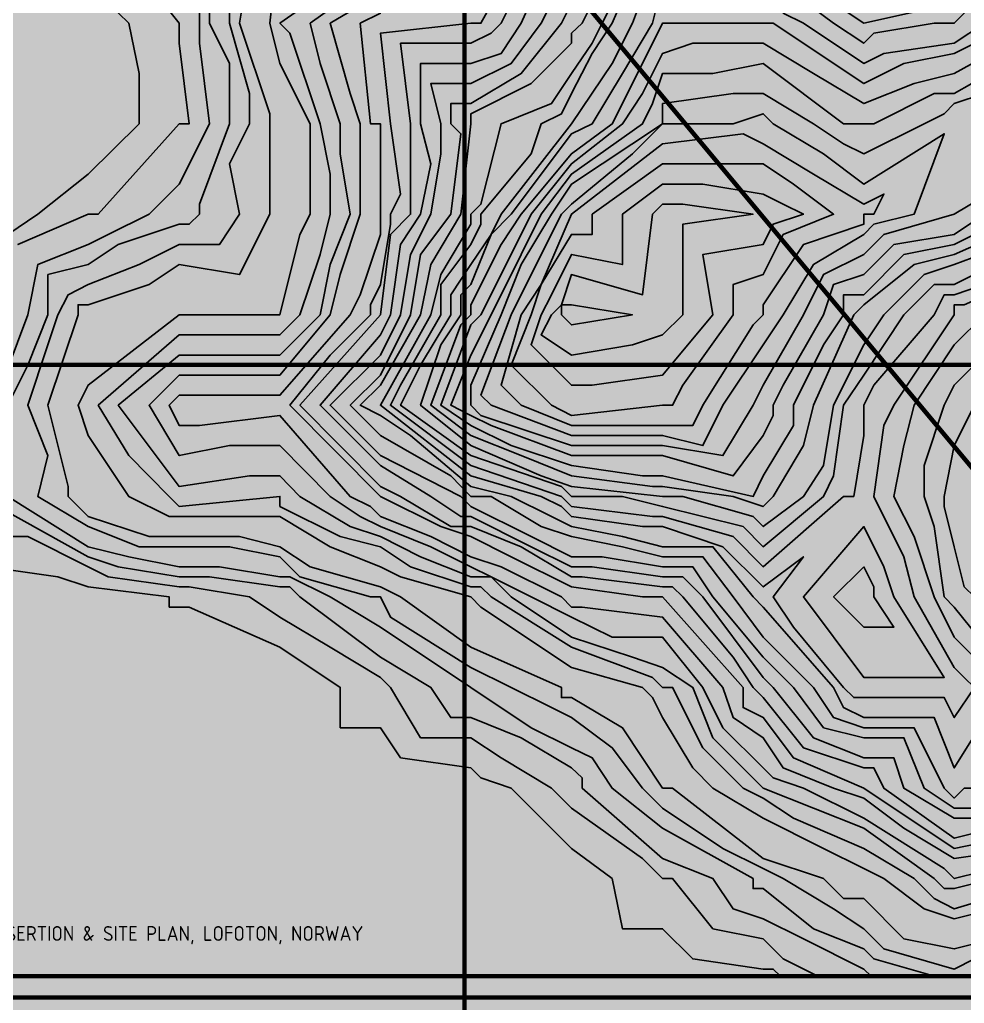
# Model space of a CAD drawing. Header units: millimetres. Extents: x 401 to 30661, y 2016 to 22119.
# Drawn here: x 2496 to 4736, y 10602 to 12934 of the extents above; entities that cross this region are included whole.
import ezdxf

# ---------------------------------------------------------------- set-up
doc = ezdxf.new("R2010")
doc.units = ezdxf.units.MM
for name, color, linetype, lineweight, true_color in [('3RD', 140, 'Continuous', 25, 0x7debff), ('4TH DETAILS', 125, 'Continuous', 15, 0x39ffb0), ('TEXTS', 210, 'Continuous', 25, 0xe0f9ff)]:
    doc.layers.add(name, color=color, linetype=linetype, lineweight=lineweight, true_color=true_color)
doc.layers.add('BACKGROUND', color=7, linetype='Continuous', true_color=0x000000)
for name, color, linetype, lineweight, true_color, transparency in [('GLOW-CYAN', 7, 'Continuous', 100, 0x7debff, 0.8), ('GLOW-CYAN-2', 7, 'Continuous', 50, 0x7debff, 0.8), ('GLOW-EMERALD-2', 7, 'Continuous', 30, 0x39ffb0, 0.8)]:
    doc.layers.add(name, color=color, linetype=linetype, lineweight=lineweight, true_color=true_color, transparency=transparency)
doc.layers.add('LAYOUT', color=83, linetype='Continuous', lineweight=50, true_color=0x7debff, plot=False)
doc.styles.get("Standard").update_dxf_attribs({"font": 'arial.ttf'})

msp = doc.modelspace()

# ---------------------------------------------------------------- hatches: boundary and pattern name
at = {"layer": 'BACKGROUND'}
h = msp.add_hatch(color=256, dxfattribs=at)
h.dxf.hatch_style = 1
h.paths.add_polyline_path([(400.723, 2015.745), (30660.634, 2015.745), (30660.634, 22119.328), (400.723, 22119.328)])

# ---------------------------------------------------------------- linework, layer by layer
at = {"layer": '3RD'}
msp.add_lwpolyline([(2050.723, 10665.853), (9450.723, 10665.853), (9450.723, 15015.853), (2050.723, 15015.853)], close=True, dxfattribs=at)
at = {"layer": '4TH DETAILS'}
for points in [[(2050.723, 10665.853), (9450.723, 10665.853), (9450.723, 15015.853), (2050.723, 15015.853)], [(4282.79, 12687.559), (4258.945, 12711.404), (4187.408, 12687.559), (4020.491, 12687.559), (3948.955, 12616.023), (3804.48, 12496.796), (3780.635, 12472.951), (3709.099, 12329.879), (3661.408, 12234.497), (3589.872, 12043.734), (3613.717, 12019.889), (3804.48, 11948.353), (3877.419, 11948.353), (4020.491, 11948.353), (4115.872, 11924.508), (4163.563, 12019.889), (4258.945, 12162.961), (4306.635, 12234.497), (4378.171, 12353.724), (4497.398, 12425.26), (4521.243, 12449.105), (4616.625, 12472.951), (4688.161, 12663.714), (4497.398, 12544.487), (4402.017, 12616.023)], [(4258.945, 12639.868), (4211.254, 12663.714), (4020.491, 12639.868), (3804.48, 12472.951), (3732.944, 12306.033), (3685.253, 12234.497), (3637.562, 12067.58), (3685.253, 12019.889), (3804.48, 11972.198), (3853.573, 11972.198), (4020.491, 11972.198), (4092.027, 11972.198), (4115.872, 12019.889), (4235.099, 12210.652), (4258.945, 12234.497), (4258.945, 12258.343), (4354.326, 12401.415), (4497.398, 12449.105), (4497.398, 12472.951), (4521.243, 12472.951), (4545.089, 12520.642), (4497.398, 12496.796), (4378.171, 12568.332)], [(4258.945, 12592.178), (4163.563, 12592.178), (4020.491, 12592.178), (3853.573, 12472.951), (3853.573, 12425.26), (3804.48, 12425.26), (3732.944, 12306.033), (3709.099, 12234.497), (3661.408, 12115.27), (3756.789, 12019.889), (3804.48, 11996.044), (4020.491, 12019.889), (4044.336, 12019.889), (4068.182, 12067.58), (4187.408, 12234.497), (4187.408, 12306.033), (4258.945, 12329.879), (4306.635, 12425.26), (4425.862, 12472.951), (4330.481, 12544.487)], [(4020.491, 12544.487), (4115.872, 12544.487), (4258.945, 12520.642), (4306.635, 12496.796), (4354.326, 12472.951), (4282.79, 12449.105), (4258.945, 12401.415), (4115.872, 12377.569), (4139.718, 12234.497), (4020.491, 12091.425), (3853.573, 12067.58), (3804.48, 12067.58), (3709.099, 12162.961), (3732.944, 12234.497), (3756.789, 12282.188), (3804.48, 12377.569), (3925.109, 12353.724), (3925.109, 12472.951)], [(3996.646, 12472.951), (4020.491, 12496.796), (4068.182, 12496.796), (4235.099, 12472.951), (4068.182, 12449.105), (4068.182, 12234.497), (4020.491, 12186.807), (3948.955, 12162.961), (3804.48, 12139.116), (3732.944, 12186.807), (3756.789, 12234.497), (3780.635, 12258.343), (3804.48, 12329.879), (3972.8, 12282.188)], [(3780.635, 12258.343), (3780.635, 12234.497), (3804.48, 12210.652), (3948.955, 12234.497), (3804.48, 12258.343)], [(4497.398, 11732.342), (4354.326, 11565.424), (4497.398, 11374.662), (4688.161, 11374.662), (4568.934, 11565.424), (4545.089, 11636.961)], [(4497.398, 11636.961), (4425.862, 11565.424), (4497.398, 11493.888), (4568.934, 11493.888), (4521.243, 11565.424), (4521.243, 11589.27)]]:
    msp.add_lwpolyline(points, close=True, dxfattribs=at)
for points in [[(4904.172, 10850.064), (4712.006, 10802.373), (4640.47, 10826.218), (4545.089, 10897.754), (4497.398, 10921.6), (4402.017, 10969.29), (4258.945, 11040.827), (4139.718, 11112.363), (4092.027, 11160.053), (4020.491, 11279.28), (3996.646, 11326.971), (3972.8, 11350.816), (3804.48, 11398.507), (3589.872, 11541.579), (3566.026, 11565.424), (3399.109, 11613.115), (3351.418, 11636.961), (3232.191, 11684.651), (3112.965, 11756.187), (3089.119, 11756.187), (2874.511, 11756.187), (2850.666, 11756.187), (2755.284, 11803.878), (2658.5, 11948.353), (2634.655, 12019.889), (2658.5, 12067.58), (2874.511, 12234.497), (3112.965, 12234.497), (3160.655, 12425.26), (3184.501, 12472.951), (3184.501, 12544.487), (3184.501, 12687.559), (3112.965, 12830.631), (3089.119, 12926.013), (3112.965, 13140.621)], [(4831.233, 10993.136), (4712.006, 10969.29), (4497.398, 11112.363), (4330.481, 11183.899), (4258.945, 11279.28), (4211.254, 11303.125), (4211.254, 11350.816), (4020.491, 11565.424), (3972.8, 11565.424), (3804.48, 11589.27), (3661.408, 11660.806), (3566.026, 11708.497), (3494.49, 11732.342), (3351.418, 11803.878), (3136.81, 12019.889), (3232.191, 12139.116), (3327.573, 12234.497), (3327.573, 12258.343), (3351.418, 12306.033), (3375.263, 12449.105), (3375.263, 12472.951), (3399.109, 12520.642), (3375.263, 12687.559), (3351.418, 12902.167), (3566.026, 12926.013), (3589.872, 12926.013), (3709.099, 13140.621)], [(4783.542, 11040.827), (4712.006, 11040.827), (4592.78, 11112.363), (4568.934, 11183.899), (4497.398, 11183.899), (4378.171, 11231.589), (4282.79, 11350.816), (4258.945, 11374.662), (4115.872, 11565.424), (4068.182, 11613.115), (4020.491, 11613.115), (3853.573, 11636.961), (3804.48, 11636.961), (3709.099, 11684.651), (3566.026, 11756.187), (3542.181, 11756.187), (3470.645, 11803.878), (3351.418, 11876.817), (3208.346, 12019.889), (3351.418, 12186.807), (3375.263, 12234.497), (3399.109, 12401.415), (3446.8, 12472.951), (3470.645, 12592.178), (3446.8, 12687.559), (3446.8, 12830.631), (3566.026, 12830.631), (3637.562, 12854.477), (3685.253, 12926.013), (3780.635, 13140.621)], [(4928.017, 13140.621), (4712.006, 12926.013), (4664.316, 12926.013), (4521.243, 12902.167), (4497.398, 12878.322), (4425.862, 12926.013), (4330.481, 12997.549)], [(4020.491, 13116.776), (3948.955, 12926.013), (3901.264, 12830.631), (3804.48, 12687.559), (3637.562, 12472.951), (3613.717, 12425.26), (3566.026, 12353.724), (3518.336, 12282.188), (3518.336, 12234.497), (3446.8, 12115.27), (3399.109, 12019.889), (3566.026, 11900.662), (3780.635, 11827.723), (3804.48, 11803.878), (3925.109, 11803.878), (4020.491, 11780.033), (4211.254, 11732.342), (4258.945, 11684.651), (4402.017, 11803.878), (4425.862, 11852.971), (4449.707, 12019.889), (4497.398, 12091.425), (4592.78, 12234.497), (4664.316, 12306.033), (4712.006, 12306.033), (4855.079, 12377.569)], [(4951.863, 13116.776), (4783.542, 12926.013), (4712.006, 12878.322), (4545.089, 12854.477), (4497.398, 12830.631), (4354.326, 12926.013), (4306.635, 12949.858)], [(3351.418, 13092.93), (3112.965, 12926.013), (3136.81, 12902.167), (3208.346, 12687.559), (3232.191, 12568.332), (3232.191, 12472.951), (3208.346, 12377.569), (3160.655, 12234.497), (3112.965, 12186.807), (3065.274, 12186.807), (2874.511, 12186.807), (2682.345, 12019.889), (2755.284, 11900.662), (2850.666, 11803.878), (2874.511, 11780.033), (3112.965, 11803.878), (3112.965, 11780.033), (3256.037, 11708.497), (3351.418, 11684.651), (3422.954, 11636.961), (3566.026, 11589.27), (3589.872, 11589.27), (3613.717, 11565.424), (3804.48, 11446.198), (3996.646, 11374.662), (4020.491, 11350.816), (4044.336, 11350.816), (4115.872, 11207.744), (4211.254, 11112.363), (4258.945, 11088.517), (4330.481, 11040.827), (4497.398, 10969.29), (4616.625, 10897.754), (4664.316, 10850.064), (4712.006, 10826.218), (4951.863, 10897.754)], [(3972.8, 13092.93), (3901.264, 12926.013), (3853.573, 12854.477), (3804.48, 12759.095), (3780.635, 12711.404), (3732.944, 12687.559), (3709.099, 12616.023), (3589.872, 12472.951), (3589.872, 12449.105), (3566.026, 12401.415), (3494.49, 12306.033), (3494.49, 12234.497), (3399.109, 12067.58), (3375.263, 12019.889), (3566.026, 11876.817), (3780.635, 11803.878), (3804.48, 11780.033), (3996.646, 11756.187), (4020.491, 11756.187), (4187.408, 11708.497), (4258.945, 11636.961), (4449.707, 11803.878), (4473.553, 11803.878), (4497.398, 11948.353), (4497.398, 12019.889), (4521.243, 12067.58), (4664.316, 12234.497), (4688.161, 12282.188), (4712.006, 12282.188), (4783.542, 12306.033)], [(4807.388, 10754.682), (4712.006, 10730.837), (4592.78, 10754.682), (4497.398, 10850.064), (4449.707, 10850.064), (4402.017, 10897.754), (4258.945, 10945.445), (4044.336, 11112.363), (4020.491, 11112.363), (3925.109, 11255.435), (3804.48, 11326.971), (3780.635, 11326.971), (3780.635, 11350.816), (3566.026, 11446.198), (3399.109, 11565.424), (3351.418, 11589.27), (3184.501, 11636.961), (3112.965, 11684.651), (3017.583, 11708.497), (2874.511, 11708.497), (2802.975, 11708.497), (2658.5, 11756.187), (2610.809, 11803.878), (2610.809, 11827.723), (2563.119, 12019.889), (2634.655, 12234.497), (2634.655, 12258.343), (2658.5, 12258.343), (2802.975, 12306.033), (2874.511, 12353.724), (3017.583, 12329.879), (3089.119, 12472.951), (3089.119, 12663.714), (3089.119, 12687.559), (3089.119, 12711.404), (3017.583, 12926.013), (3041.428, 13069.085)], [(4759.697, 11064.672), (4712.006, 11064.672), (4640.47, 11112.363), (4592.78, 11231.589), (4497.398, 11231.589), (4402.017, 11255.435), (4330.481, 11350.816), (4258.945, 11422.352), (4139.718, 11565.424), (4092.027, 11636.961), (4020.491, 11636.961), (3877.419, 11660.806), (3804.48, 11660.806), (3709.099, 11708.497), (3566.026, 11780.033), (3542.181, 11803.878), (3351.418, 11900.662), (3232.191, 12019.889), (3351.418, 12139.116), (3399.109, 12234.497), (3422.954, 12377.569), (3470.645, 12472.951), (3494.49, 12616.023), (3494.49, 12687.559), (3470.645, 12782.941), (3566.026, 12782.941), (3661.408, 12830.631), (3732.944, 12926.013), (3804.48, 13069.085)], [(2491.582, 12401.415), (2658.5, 12472.951), (2682.345, 12472.951), (2874.511, 12687.559), (2898.356, 12687.559), (2874.511, 12878.322), (2874.511, 12926.013), (2779.129, 13045.239)], [(3351.418, 13045.239), (3184.501, 12926.013), (3208.346, 12830.631), (3256.037, 12687.559), (3256.037, 12616.023), (3279.882, 12472.951), (3232.191, 12353.724), (3208.346, 12234.497), (3112.965, 12139.116), (3017.583, 12139.116), (2874.511, 12139.116), (2730.036, 12019.889), (2874.511, 11827.723), (3041.428, 11852.971), (3112.965, 11852.971), (3160.655, 11803.878), (3279.882, 11732.342), (3351.418, 11708.497), (3446.8, 11660.806), (3566.026, 11613.115), (3613.717, 11613.115), (3661.408, 11565.424), (3804.48, 11470.043), (3948.955, 11422.352), (4020.491, 11398.507), (4092.027, 11350.816), (4139.718, 11231.589), (4258.945, 11112.363), (4497.398, 11016.981), (4664.316, 10897.754), (4688.161, 10873.909), (4712.006, 10873.909), (4807.388, 10897.754)], [(4759.697, 10706.991), (4712.006, 10683.146), (4545.089, 10730.837), (4497.398, 10778.528), (4425.862, 10826.218), (4306.635, 10897.754), (4258.945, 10921.6), (4163.563, 10969.29), (4020.491, 11064.672), (3972.8, 11112.363), (3901.264, 11207.744), (3804.48, 11279.28), (3756.789, 11303.125), (3661.408, 11350.816), (3566.026, 11398.507), (3375.263, 11517.734), (3351.418, 11565.424), (3327.573, 11565.424), (3160.655, 11613.115), (3112.965, 11660.806), (2993.738, 11684.651), (2874.511, 11684.651), (2779.129, 11684.651), (2658.5, 11732.342), (2539.273, 11803.878), (2563.119, 11900.662), (2515.428, 12019.889), (2563.119, 12162.961), (2586.964, 12234.497), (2610.809, 12282.188), (2658.5, 12306.033), (2779.129, 12353.724), (2874.511, 12401.415), (2969.892, 12401.415), (3017.583, 12472.951), (2993.738, 12592.178), (3041.428, 12687.559), (3041.428, 12759.095), (2993.738, 12926.013), (2993.738, 13021.394)], [(4807.388, 11016.981), (4712.006, 10993.136), (4545.089, 11112.363), (4521.243, 11160.053), (4497.398, 11160.053), (4354.326, 11207.744), (4258.945, 11326.971), (4235.099, 11350.816), (4187.408, 11422.352), (4068.182, 11565.424), (4044.336, 11589.27), (4020.491, 11589.27), (3829.728, 11613.115), (3804.48, 11613.115), (3685.253, 11684.651), (3566.026, 11732.342), (3518.336, 11732.342), (3399.109, 11803.878), (3351.418, 11827.723), (3160.655, 12019.889), (3351.418, 12234.497), (3375.263, 12425.26), (3422.954, 12472.951), (3422.954, 12544.487), (3422.954, 12687.559), (3399.109, 12878.322), (3566.026, 12878.322), (3613.717, 12902.167), (3637.562, 12926.013), (3685.253, 13021.394)], [(3925.109, 13021.394), (3877.419, 12926.013), (3853.573, 12878.322), (3804.48, 12806.786), (3756.789, 12735.25), (3637.562, 12687.559), (3589.872, 12496.796), (3566.026, 12472.951), (3566.026, 12449.105), (3494.49, 12329.879), (3470.645, 12234.497), (3351.418, 12019.889), (3566.026, 11852.971), (3732.944, 11803.878), (3780.635, 11780.033), (3804.48, 11756.187), (3972.8, 11732.342), (4020.491, 11732.342), (4163.563, 11684.651), (4258.945, 11589.27), (4354.326, 11660.806), (4282.79, 11565.424), (4330.481, 11493.888), (4449.707, 11350.816), (4473.553, 11326.971), (4497.398, 11326.971), (4688.161, 11326.971), (4712.006, 11279.28), (4759.697, 11350.816), (4735.852, 11374.662), (4712.006, 11398.507), (4616.625, 11565.424), (4592.78, 11660.806), (4521.243, 11803.878), (4545.089, 11972.198), (4568.934, 12019.889), (4712.006, 12234.497), (4712.006, 12258.343), (4735.852, 12258.343), (4951.863, 12353.724)], [(4020.491, 13021.394), (3996.646, 12926.013), (3925.109, 12806.786), (3853.573, 12687.559), (3804.48, 12663.714), (3661.408, 12472.951), (3613.717, 12425.26), (3566.026, 12306.033), (3542.181, 12282.188), (3542.181, 12234.497), (3494.49, 12162.961), (3446.8, 12019.889), (3566.026, 11924.508), (3732.944, 11852.971), (3804.48, 11827.723), (4020.491, 11803.878), (4068.182, 11803.878), (4235.099, 11756.187), (4258.945, 11732.342), (4354.326, 11803.878), (4402.017, 11876.817), (4425.862, 12019.889), (4497.398, 12162.961), (4545.089, 12234.497), (4640.47, 12329.879), (4712.006, 12353.724), (4904.172, 12425.26)], [(4712.006, 12973.703), (4497.398, 12926.013), (4354.326, 13021.394)], [(2467.737, 12019.889), (2515.428, 12115.27), (2563.119, 12234.497), (2563.119, 12329.879), (2658.5, 12353.724), (2730.036, 12401.415), (2874.511, 12449.105), (2898.356, 12449.105), (2922.202, 12472.951), (2922.202, 12496.796), (2993.738, 12687.559), (2993.738, 12830.631), (2946.047, 12926.013), (2946.047, 12997.549)], [(3351.418, 12997.549), (3232.191, 12926.013), (3279.882, 12759.095), (3303.727, 12687.559), (3303.727, 12663.714), (3303.727, 12472.951), (3256.037, 12329.879), (3232.191, 12234.497), (3112.965, 12091.425), (2969.892, 12091.425), (2874.511, 12091.425), (2802.975, 12019.889), (2874.511, 11900.662), (2993.738, 11924.508), (3112.965, 11924.508), (3232.191, 11803.878), (3303.727, 11756.187), (3351.418, 11732.342), (3470.645, 11684.651), (3566.026, 11636.961), (3613.717, 11613.115), (3709.099, 11565.424), (3804.48, 11517.734), (3901.264, 11470.043), (4020.491, 11470.043), (4115.872, 11350.816), (4163.563, 11255.435), (4258.945, 11160.053), (4282.79, 11136.208), (4354.326, 11112.363), (4497.398, 11040.827), (4688.161, 10921.6), (4712.006, 10897.754), (4904.172, 10945.445)], [(2467.737, 12425.26), (2539.273, 12472.951), (2658.5, 12568.332), (2779.129, 12687.559), (2779.129, 12806.786), (2755.284, 12926.013), (2706.191, 12973.703)], [(4807.388, 11112.363), (4735.852, 11112.363), (4712.006, 11088.517), (4688.161, 11112.363), (4616.625, 11255.435), (4497.398, 11255.435), (4425.862, 11279.28), (4378.171, 11350.816), (4258.945, 11470.043), (4187.408, 11565.424), (4115.872, 11660.806), (4020.491, 11660.806), (3925.109, 11684.651), (3804.48, 11708.497), (3732.944, 11732.342), (3613.717, 11803.878), (3566.026, 11803.878), (3518.336, 11852.971), (3351.418, 11948.353), (3279.882, 12019.889), (3351.418, 12091.425), (3422.954, 12234.497), (3446.8, 12377.569), (3518.336, 12472.951), (3542.181, 12663.714), (3518.336, 12687.559), (3518.336, 12735.25), (3566.026, 12735.25), (3685.253, 12806.786), (3780.635, 12926.013), (3804.48, 12973.703)], [(4831.233, 11350.816), (4712.006, 11160.053), (4664.316, 11279.28), (4497.398, 11279.28), (4449.707, 11303.125), (4425.862, 11350.816), (4258.945, 11541.579), (4235.099, 11565.424), (4139.718, 11684.651), (4020.491, 11684.651), (3925.109, 11708.497), (3804.48, 11732.342), (3756.789, 11756.187), (3661.408, 11803.878), (3566.026, 11827.723), (3422.954, 11948.353), (3351.418, 11996.044), (3303.727, 12019.889), (3351.418, 12067.58), (3446.8, 12234.497), (3470.645, 12353.724), (3542.181, 12472.951), (3566.026, 12687.559), (3566.026, 12711.404), (3709.099, 12782.941), (3804.48, 12878.322), (3804.48, 12902.167), (3829.728, 12926.013), (3853.573, 12973.703)], [(2443.892, 12043.734), (2515.428, 12234.497), (2539.273, 12353.724), (2658.5, 12401.415), (2706.191, 12425.26), (2802.975, 12472.951), (2874.511, 12544.487), (2946.047, 12687.559), (2922.202, 12878.322), (2922.202, 12926.013), (2922.202, 12949.858)], [(3351.418, 12949.858), (3303.727, 12926.013), (3327.573, 12687.559), (3351.418, 12687.559), (3351.418, 12472.951), (3351.418, 12425.26), (3303.727, 12282.188), (3279.882, 12234.497), (3112.965, 12043.734), (2922.202, 12043.734), (2874.511, 12043.734), (2850.666, 12019.889), (2874.511, 11972.198), (2922.202, 11972.198), (3112.965, 11996.044), (3279.882, 11803.878), (3327.573, 11780.033), (3351.418, 11756.187), (3470.645, 11708.497), (3566.026, 11660.806), (3637.562, 11636.961), (3780.635, 11565.424), (3804.48, 11541.579), (3829.728, 11541.579), (4020.491, 11517.734), (4163.563, 11350.816), (4187.408, 11279.28), (4258.945, 11231.589), (4306.635, 11160.053), (4425.862, 11112.363), (4497.398, 11088.517), (4592.78, 11016.981), (4712.006, 10945.445), (4878.924, 10969.29)], [(4855.079, 12926.013), (4712.006, 12854.477), (4592.78, 12830.631), (4497.398, 12782.941), (4282.79, 12926.013), (4258.945, 12926.013), (4044.336, 12926.013), (4020.491, 12926.013), (3948.955, 12782.941), (3901.264, 12687.559), (3804.48, 12616.023), (3685.253, 12472.951), (3637.562, 12401.415), (3566.026, 12258.343), (3566.026, 12234.497), (3542.181, 12210.652), (3470.645, 12019.889), (3566.026, 11948.353), (3685.253, 11900.662), (3804.48, 11852.971), (3996.646, 11827.723), (4020.491, 11827.723), (4187.408, 11803.878), (4258.945, 11780.033), (4282.79, 11803.878), (4354.326, 11924.508), (4378.171, 12019.889), (4473.553, 12234.497), (4497.398, 12258.343), (4616.625, 12353.724), (4712.006, 12377.569), (4928.017, 12472.951)], [(4928.017, 12926.013), (4712.006, 12806.786), (4616.625, 12782.941), (4497.398, 12735.25), (4378.171, 12806.786), (4258.945, 12878.322), (4092.027, 12878.322), (4020.491, 12854.477), (3972.8, 12759.095), (3925.109, 12687.559), (3804.48, 12592.178), (3709.099, 12472.951), (3661.408, 12377.569), (3589.872, 12234.497), (3566.026, 12210.652), (3494.49, 12019.889), (3566.026, 11972.198), (3661.408, 11924.508), (3804.48, 11876.817), (3972.8, 11852.971), (4020.491, 11852.971), (4235.099, 11803.878), (4258.945, 11852.971), (4330.481, 11972.198), (4330.481, 12019.889), (4402.017, 12162.961), (4449.707, 12234.497), (4449.707, 12282.188), (4497.398, 12282.188), (4592.78, 12377.569), (4712.006, 12401.415), (4855.079, 12472.951)], [(4878.924, 12854.477), (4712.006, 12759.095), (4664.316, 12759.095), (4521.243, 12687.559), (4497.398, 12687.559), (4473.553, 12687.559), (4449.707, 12687.559), (4258.945, 12830.631), (4139.718, 12806.786), (4020.491, 12806.786), (3996.646, 12735.25), (3972.8, 12687.559), (3804.48, 12568.332), (3732.944, 12472.951), (3685.253, 12377.569), (3613.717, 12234.497), (3566.026, 12139.116), (3518.336, 12019.889), (3566.026, 11996.044), (3613.717, 11972.198), (3804.48, 11900.662), (3925.109, 11900.662), (4020.491, 11900.662), (4187.408, 11852.971), (4258.945, 11948.353), (4282.79, 11996.044), (4282.79, 12019.889), (4306.635, 12067.58), (4402.017, 12234.497), (4425.862, 12306.033), (4497.398, 12329.879), (4568.934, 12401.415), (4712.006, 12425.26), (4783.542, 12472.951)], [(4783.542, 12759.095), (4712.006, 12735.25), (4688.161, 12711.404), (4640.47, 12687.559), (4497.398, 12616.023), (4449.707, 12639.868), (4378.171, 12687.559), (4258.945, 12759.095), (4187.408, 12759.095), (4020.491, 12735.25), (4020.491, 12711.404), (4020.491, 12687.559), (3804.48, 12544.487), (3756.789, 12472.951), (3685.253, 12353.724), (3637.562, 12234.497), (3566.026, 12067.58), (3566.026, 12019.889), (3589.872, 11996.044), (3804.48, 11924.508), (3901.264, 11924.508), (4020.491, 11924.508), (4163.563, 11900.662), (4235.099, 12019.889), (4258.945, 12067.58), (4354.326, 12234.497), (4402.017, 12329.879), (4497.398, 12377.569), (4545.089, 12425.26), (4712.006, 12472.951), (4951.863, 12616.023)], [(4783.542, 12234.497), (4712.006, 12162.961), (4616.625, 12019.889), (4592.78, 11924.508), (4568.934, 11803.878), (4616.625, 11708.497), (4664.316, 11565.424), (4712.006, 11470.043), (4783.542, 11398.507)], [(4878.924, 12234.497), (4712.006, 12067.58), (4688.161, 12019.889), (4640.47, 11876.817), (4640.47, 11803.878), (4664.316, 11732.342), (4688.161, 11565.424), (4712.006, 11541.579), (4807.388, 11422.352)], [(4759.697, 12019.889), (4712.006, 11924.508), (4688.161, 11803.878), (4688.161, 11780.033), (4712.006, 11684.651), (4735.852, 11589.27), (4759.697, 11565.424)], [(4665.227, 10665.853), (4521.243, 10706.991), (4497.398, 10730.837), (4378.171, 10778.528), (4258.945, 10873.909), (4235.099, 10873.909), (4235.099, 10897.754), (4020.491, 11016.981), (3901.264, 11112.363), (3853.573, 11183.899), (3804.48, 11207.744), (3709.099, 11255.435), (3566.026, 11350.816), (3351.418, 11493.888), (3232.191, 11565.424), (3136.81, 11613.115), (3112.965, 11613.115), (2969.892, 11636.961), (2874.511, 11636.961), (2755.284, 11660.806), (2658.5, 11684.651), (2467.737, 11803.878)], [(4514.691, 10665.853), (4497.398, 10683.146), (4354.326, 10754.682), (4258.945, 10802.373), (4187.408, 10826.218), (4139.718, 10897.754), (4020.491, 10945.445), (3829.728, 11112.363), (3829.728, 11136.208), (3804.48, 11160.053), (3685.253, 11231.589), (3566.026, 11279.28), (3518.336, 11279.28), (3470.645, 11350.816), (3351.418, 11422.352), (3160.655, 11565.424), (3136.81, 11589.27), (3112.965, 11589.27), (2946.047, 11613.115), (2874.511, 11613.115), (2730.036, 11636.961), (2658.5, 11660.806), (2443.892, 11780.033)], [(4388.912, 10665.853), (4306.635, 10706.991), (4258.945, 10754.682), (4139.718, 10778.528), (4044.336, 10897.754), (4020.491, 10897.754), (3972.8, 10945.445), (3804.48, 11064.672), (3756.789, 11112.363), (3637.562, 11183.899), (3566.026, 11231.589), (3446.8, 11231.589), (3375.263, 11350.816), (3351.418, 11374.662), (3232.191, 11446.198), (3112.965, 11517.734), (3041.428, 11565.424), (2898.356, 11589.27), (2874.511, 11589.27), (2706.191, 11613.115), (2658.5, 11636.961), (2515.428, 11708.497), (2420.046, 11708.497)], [(4300.083, 10665.853), (4282.79, 10683.146), (4258.945, 10683.146), (4092.027, 10706.991), (4020.491, 10778.528), (3925.109, 10778.528), (3901.264, 10897.754), (3804.48, 10969.29), (3661.408, 11112.363), (3589.872, 11136.208), (3566.026, 11160.053), (3399.109, 11183.899), (3351.418, 11255.435), (3256.037, 11255.435), (3256.037, 11350.816), (3112.965, 11446.198), (2898.356, 11541.579), (2874.511, 11541.579), (2850.666, 11541.579), (2850.666, 11565.424), (2658.5, 11589.27), (2586.964, 11613.115), (2420.046, 11636.961)]]:
    msp.add_lwpolyline(points, dxfattribs=at)
at = {"layer": 'GLOW-CYAN'}
msp.add_line((550.723, 10615.853), (9550.723, 10615.853), dxfattribs=at)
for points in [[(2050.723, 15115.853), (5800.723, 10615.853)], [(3550.723, 6115.853), (3550.723, 15115.853)], [(550.723, 12115.853), (9550.723, 12115.853)], [(550.723, 10665.853), (9550.723, 10665.853)]]:
    msp.add_lwpolyline(points, dxfattribs=at)
at = {"layer": 'GLOW-CYAN-2'}
msp.add_lwpolyline([(2050.723, 10665.853), (9450.723, 10665.853), (9450.723, 15015.853), (2050.723, 15015.853)], close=True, dxfattribs=at)
at = {"layer": 'GLOW-EMERALD-2'}
for points in [[(2050.723, 10665.853), (9450.723, 10665.853), (9450.723, 15015.853), (2050.723, 15015.853)], [(4282.79, 12687.559), (4258.945, 12711.404), (4187.408, 12687.559), (4020.491, 12687.559), (3948.955, 12616.023), (3804.48, 12496.796), (3780.635, 12472.951), (3709.099, 12329.879), (3661.408, 12234.497), (3589.872, 12043.734), (3613.717, 12019.889), (3804.48, 11948.353), (3877.419, 11948.353), (4020.491, 11948.353), (4115.872, 11924.508), (4163.563, 12019.889), (4258.945, 12162.961), (4306.635, 12234.497), (4378.171, 12353.724), (4497.398, 12425.26), (4521.243, 12449.105), (4616.625, 12472.951), (4688.161, 12663.714), (4497.398, 12544.487), (4402.017, 12616.023)], [(4258.945, 12639.868), (4211.254, 12663.714), (4020.491, 12639.868), (3804.48, 12472.951), (3732.944, 12306.033), (3685.253, 12234.497), (3637.562, 12067.58), (3685.253, 12019.889), (3804.48, 11972.198), (3853.573, 11972.198), (4020.491, 11972.198), (4092.027, 11972.198), (4115.872, 12019.889), (4235.099, 12210.652), (4258.945, 12234.497), (4258.945, 12258.343), (4354.326, 12401.415), (4497.398, 12449.105), (4497.398, 12472.951), (4521.243, 12472.951), (4545.089, 12520.642), (4497.398, 12496.796), (4378.171, 12568.332)], [(4258.945, 12592.178), (4163.563, 12592.178), (4020.491, 12592.178), (3853.573, 12472.951), (3853.573, 12425.26), (3804.48, 12425.26), (3732.944, 12306.033), (3709.099, 12234.497), (3661.408, 12115.27), (3756.789, 12019.889), (3804.48, 11996.044), (4020.491, 12019.889), (4044.336, 12019.889), (4068.182, 12067.58), (4187.408, 12234.497), (4187.408, 12306.033), (4258.945, 12329.879), (4306.635, 12425.26), (4425.862, 12472.951), (4330.481, 12544.487)], [(4020.491, 12544.487), (4115.872, 12544.487), (4258.945, 12520.642), (4306.635, 12496.796), (4354.326, 12472.951), (4282.79, 12449.105), (4258.945, 12401.415), (4115.872, 12377.569), (4139.718, 12234.497), (4020.491, 12091.425), (3853.573, 12067.58), (3804.48, 12067.58), (3709.099, 12162.961), (3732.944, 12234.497), (3756.789, 12282.188), (3804.48, 12377.569), (3925.109, 12353.724), (3925.109, 12472.951)], [(3996.646, 12472.951), (4020.491, 12496.796), (4068.182, 12496.796), (4235.099, 12472.951), (4068.182, 12449.105), (4068.182, 12234.497), (4020.491, 12186.807), (3948.955, 12162.961), (3804.48, 12139.116), (3732.944, 12186.807), (3756.789, 12234.497), (3780.635, 12258.343), (3804.48, 12329.879), (3972.8, 12282.188)], [(3780.635, 12258.343), (3780.635, 12234.497), (3804.48, 12210.652), (3948.955, 12234.497), (3804.48, 12258.343)], [(4497.398, 11732.342), (4354.326, 11565.424), (4497.398, 11374.662), (4688.161, 11374.662), (4568.934, 11565.424), (4545.089, 11636.961)], [(4497.398, 11636.961), (4425.862, 11565.424), (4497.398, 11493.888), (4568.934, 11493.888), (4521.243, 11565.424), (4521.243, 11589.27)]]:
    msp.add_lwpolyline(points, close=True, dxfattribs=at)
for points in [[(4904.172, 10850.064), (4712.006, 10802.373), (4640.47, 10826.218), (4545.089, 10897.754), (4497.398, 10921.6), (4402.017, 10969.29), (4258.945, 11040.827), (4139.718, 11112.363), (4092.027, 11160.053), (4020.491, 11279.28), (3996.646, 11326.971), (3972.8, 11350.816), (3804.48, 11398.507), (3589.872, 11541.579), (3566.026, 11565.424), (3399.109, 11613.115), (3351.418, 11636.961), (3232.191, 11684.651), (3112.965, 11756.187), (3089.119, 11756.187), (2874.511, 11756.187), (2850.666, 11756.187), (2755.284, 11803.878), (2658.5, 11948.353), (2634.655, 12019.889), (2658.5, 12067.58), (2874.511, 12234.497), (3112.965, 12234.497), (3160.655, 12425.26), (3184.501, 12472.951), (3184.501, 12544.487), (3184.501, 12687.559), (3112.965, 12830.631), (3089.119, 12926.013), (3112.965, 13140.621)], [(4831.233, 10993.136), (4712.006, 10969.29), (4497.398, 11112.363), (4330.481, 11183.899), (4258.945, 11279.28), (4211.254, 11303.125), (4211.254, 11350.816), (4020.491, 11565.424), (3972.8, 11565.424), (3804.48, 11589.27), (3661.408, 11660.806), (3566.026, 11708.497), (3494.49, 11732.342), (3351.418, 11803.878), (3136.81, 12019.889), (3232.191, 12139.116), (3327.573, 12234.497), (3327.573, 12258.343), (3351.418, 12306.033), (3375.263, 12449.105), (3375.263, 12472.951), (3399.109, 12520.642), (3375.263, 12687.559), (3351.418, 12902.167), (3566.026, 12926.013), (3589.872, 12926.013), (3709.099, 13140.621)], [(4783.542, 11040.827), (4712.006, 11040.827), (4592.78, 11112.363), (4568.934, 11183.899), (4497.398, 11183.899), (4378.171, 11231.589), (4282.79, 11350.816), (4258.945, 11374.662), (4115.872, 11565.424), (4068.182, 11613.115), (4020.491, 11613.115), (3853.573, 11636.961), (3804.48, 11636.961), (3709.099, 11684.651), (3566.026, 11756.187), (3542.181, 11756.187), (3470.645, 11803.878), (3351.418, 11876.817), (3208.346, 12019.889), (3351.418, 12186.807), (3375.263, 12234.497), (3399.109, 12401.415), (3446.8, 12472.951), (3470.645, 12592.178), (3446.8, 12687.559), (3446.8, 12830.631), (3566.026, 12830.631), (3637.562, 12854.477), (3685.253, 12926.013), (3780.635, 13140.621)], [(4928.017, 13140.621), (4712.006, 12926.013), (4664.316, 12926.013), (4521.243, 12902.167), (4497.398, 12878.322), (4425.862, 12926.013), (4330.481, 12997.549)], [(4020.491, 13116.776), (3948.955, 12926.013), (3901.264, 12830.631), (3804.48, 12687.559), (3637.562, 12472.951), (3613.717, 12425.26), (3566.026, 12353.724), (3518.336, 12282.188), (3518.336, 12234.497), (3446.8, 12115.27), (3399.109, 12019.889), (3566.026, 11900.662), (3780.635, 11827.723), (3804.48, 11803.878), (3925.109, 11803.878), (4020.491, 11780.033), (4211.254, 11732.342), (4258.945, 11684.651), (4402.017, 11803.878), (4425.862, 11852.971), (4449.707, 12019.889), (4497.398, 12091.425), (4592.78, 12234.497), (4664.316, 12306.033), (4712.006, 12306.033), (4855.079, 12377.569)], [(4951.863, 13116.776), (4783.542, 12926.013), (4712.006, 12878.322), (4545.089, 12854.477), (4497.398, 12830.631), (4354.326, 12926.013), (4306.635, 12949.858)], [(3351.418, 13092.93), (3112.965, 12926.013), (3136.81, 12902.167), (3208.346, 12687.559), (3232.191, 12568.332), (3232.191, 12472.951), (3208.346, 12377.569), (3160.655, 12234.497), (3112.965, 12186.807), (3065.274, 12186.807), (2874.511, 12186.807), (2682.345, 12019.889), (2755.284, 11900.662), (2850.666, 11803.878), (2874.511, 11780.033), (3112.965, 11803.878), (3112.965, 11780.033), (3256.037, 11708.497), (3351.418, 11684.651), (3422.954, 11636.961), (3566.026, 11589.27), (3589.872, 11589.27), (3613.717, 11565.424), (3804.48, 11446.198), (3996.646, 11374.662), (4020.491, 11350.816), (4044.336, 11350.816), (4115.872, 11207.744), (4211.254, 11112.363), (4258.945, 11088.517), (4330.481, 11040.827), (4497.398, 10969.29), (4616.625, 10897.754), (4664.316, 10850.064), (4712.006, 10826.218), (4951.863, 10897.754)], [(3972.8, 13092.93), (3901.264, 12926.013), (3853.573, 12854.477), (3804.48, 12759.095), (3780.635, 12711.404), (3732.944, 12687.559), (3709.099, 12616.023), (3589.872, 12472.951), (3589.872, 12449.105), (3566.026, 12401.415), (3494.49, 12306.033), (3494.49, 12234.497), (3399.109, 12067.58), (3375.263, 12019.889), (3566.026, 11876.817), (3780.635, 11803.878), (3804.48, 11780.033), (3996.646, 11756.187), (4020.491, 11756.187), (4187.408, 11708.497), (4258.945, 11636.961), (4449.707, 11803.878), (4473.553, 11803.878), (4497.398, 11948.353), (4497.398, 12019.889), (4521.243, 12067.58), (4664.316, 12234.497), (4688.161, 12282.188), (4712.006, 12282.188), (4783.542, 12306.033)], [(4807.388, 10754.682), (4712.006, 10730.837), (4592.78, 10754.682), (4497.398, 10850.064), (4449.707, 10850.064), (4402.017, 10897.754), (4258.945, 10945.445), (4044.336, 11112.363), (4020.491, 11112.363), (3925.109, 11255.435), (3804.48, 11326.971), (3780.635, 11326.971), (3780.635, 11350.816), (3566.026, 11446.198), (3399.109, 11565.424), (3351.418, 11589.27), (3184.501, 11636.961), (3112.965, 11684.651), (3017.583, 11708.497), (2874.511, 11708.497), (2802.975, 11708.497), (2658.5, 11756.187), (2610.809, 11803.878), (2610.809, 11827.723), (2563.119, 12019.889), (2634.655, 12234.497), (2634.655, 12258.343), (2658.5, 12258.343), (2802.975, 12306.033), (2874.511, 12353.724), (3017.583, 12329.879), (3089.119, 12472.951), (3089.119, 12663.714), (3089.119, 12687.559), (3089.119, 12711.404), (3017.583, 12926.013), (3041.428, 13069.085)], [(4759.697, 11064.672), (4712.006, 11064.672), (4640.47, 11112.363), (4592.78, 11231.589), (4497.398, 11231.589), (4402.017, 11255.435), (4330.481, 11350.816), (4258.945, 11422.352), (4139.718, 11565.424), (4092.027, 11636.961), (4020.491, 11636.961), (3877.419, 11660.806), (3804.48, 11660.806), (3709.099, 11708.497), (3566.026, 11780.033), (3542.181, 11803.878), (3351.418, 11900.662), (3232.191, 12019.889), (3351.418, 12139.116), (3399.109, 12234.497), (3422.954, 12377.569), (3470.645, 12472.951), (3494.49, 12616.023), (3494.49, 12687.559), (3470.645, 12782.941), (3566.026, 12782.941), (3661.408, 12830.631), (3732.944, 12926.013), (3804.48, 13069.085)], [(2491.582, 12401.415), (2658.5, 12472.951), (2682.345, 12472.951), (2874.511, 12687.559), (2898.356, 12687.559), (2874.511, 12878.322), (2874.511, 12926.013), (2779.129, 13045.239)], [(3351.418, 13045.239), (3184.501, 12926.013), (3208.346, 12830.631), (3256.037, 12687.559), (3256.037, 12616.023), (3279.882, 12472.951), (3232.191, 12353.724), (3208.346, 12234.497), (3112.965, 12139.116), (3017.583, 12139.116), (2874.511, 12139.116), (2730.036, 12019.889), (2874.511, 11827.723), (3041.428, 11852.971), (3112.965, 11852.971), (3160.655, 11803.878), (3279.882, 11732.342), (3351.418, 11708.497), (3446.8, 11660.806), (3566.026, 11613.115), (3613.717, 11613.115), (3661.408, 11565.424), (3804.48, 11470.043), (3948.955, 11422.352), (4020.491, 11398.507), (4092.027, 11350.816), (4139.718, 11231.589), (4258.945, 11112.363), (4497.398, 11016.981), (4664.316, 10897.754), (4688.161, 10873.909), (4712.006, 10873.909), (4807.388, 10897.754)], [(4759.697, 10706.991), (4712.006, 10683.146), (4545.089, 10730.837), (4497.398, 10778.528), (4425.862, 10826.218), (4306.635, 10897.754), (4258.945, 10921.6), (4163.563, 10969.29), (4020.491, 11064.672), (3972.8, 11112.363), (3901.264, 11207.744), (3804.48, 11279.28), (3756.789, 11303.125), (3661.408, 11350.816), (3566.026, 11398.507), (3375.263, 11517.734), (3351.418, 11565.424), (3327.573, 11565.424), (3160.655, 11613.115), (3112.965, 11660.806), (2993.738, 11684.651), (2874.511, 11684.651), (2779.129, 11684.651), (2658.5, 11732.342), (2539.273, 11803.878), (2563.119, 11900.662), (2515.428, 12019.889), (2563.119, 12162.961), (2586.964, 12234.497), (2610.809, 12282.188), (2658.5, 12306.033), (2779.129, 12353.724), (2874.511, 12401.415), (2969.892, 12401.415), (3017.583, 12472.951), (2993.738, 12592.178), (3041.428, 12687.559), (3041.428, 12759.095), (2993.738, 12926.013), (2993.738, 13021.394)], [(4807.388, 11016.981), (4712.006, 10993.136), (4545.089, 11112.363), (4521.243, 11160.053), (4497.398, 11160.053), (4354.326, 11207.744), (4258.945, 11326.971), (4235.099, 11350.816), (4187.408, 11422.352), (4068.182, 11565.424), (4044.336, 11589.27), (4020.491, 11589.27), (3829.728, 11613.115), (3804.48, 11613.115), (3685.253, 11684.651), (3566.026, 11732.342), (3518.336, 11732.342), (3399.109, 11803.878), (3351.418, 11827.723), (3160.655, 12019.889), (3351.418, 12234.497), (3375.263, 12425.26), (3422.954, 12472.951), (3422.954, 12544.487), (3422.954, 12687.559), (3399.109, 12878.322), (3566.026, 12878.322), (3613.717, 12902.167), (3637.562, 12926.013), (3685.253, 13021.394)], [(3925.109, 13021.394), (3877.419, 12926.013), (3853.573, 12878.322), (3804.48, 12806.786), (3756.789, 12735.25), (3637.562, 12687.559), (3589.872, 12496.796), (3566.026, 12472.951), (3566.026, 12449.105), (3494.49, 12329.879), (3470.645, 12234.497), (3351.418, 12019.889), (3566.026, 11852.971), (3732.944, 11803.878), (3780.635, 11780.033), (3804.48, 11756.187), (3972.8, 11732.342), (4020.491, 11732.342), (4163.563, 11684.651), (4258.945, 11589.27), (4354.326, 11660.806), (4282.79, 11565.424), (4330.481, 11493.888), (4449.707, 11350.816), (4473.553, 11326.971), (4497.398, 11326.971), (4688.161, 11326.971), (4712.006, 11279.28), (4759.697, 11350.816), (4735.852, 11374.662), (4712.006, 11398.507), (4616.625, 11565.424), (4592.78, 11660.806), (4521.243, 11803.878), (4545.089, 11972.198), (4568.934, 12019.889), (4712.006, 12234.497), (4712.006, 12258.343), (4735.852, 12258.343), (4951.863, 12353.724)], [(4020.491, 13021.394), (3996.646, 12926.013), (3925.109, 12806.786), (3853.573, 12687.559), (3804.48, 12663.714), (3661.408, 12472.951), (3613.717, 12425.26), (3566.026, 12306.033), (3542.181, 12282.188), (3542.181, 12234.497), (3494.49, 12162.961), (3446.8, 12019.889), (3566.026, 11924.508), (3732.944, 11852.971), (3804.48, 11827.723), (4020.491, 11803.878), (4068.182, 11803.878), (4235.099, 11756.187), (4258.945, 11732.342), (4354.326, 11803.878), (4402.017, 11876.817), (4425.862, 12019.889), (4497.398, 12162.961), (4545.089, 12234.497), (4640.47, 12329.879), (4712.006, 12353.724), (4904.172, 12425.26)], [(4712.006, 12973.703), (4497.398, 12926.013), (4354.326, 13021.394)], [(2467.737, 12019.889), (2515.428, 12115.27), (2563.119, 12234.497), (2563.119, 12329.879), (2658.5, 12353.724), (2730.036, 12401.415), (2874.511, 12449.105), (2898.356, 12449.105), (2922.202, 12472.951), (2922.202, 12496.796), (2993.738, 12687.559), (2993.738, 12830.631), (2946.047, 12926.013), (2946.047, 12997.549)], [(3351.418, 12997.549), (3232.191, 12926.013), (3279.882, 12759.095), (3303.727, 12687.559), (3303.727, 12663.714), (3303.727, 12472.951), (3256.037, 12329.879), (3232.191, 12234.497), (3112.965, 12091.425), (2969.892, 12091.425), (2874.511, 12091.425), (2802.975, 12019.889), (2874.511, 11900.662), (2993.738, 11924.508), (3112.965, 11924.508), (3232.191, 11803.878), (3303.727, 11756.187), (3351.418, 11732.342), (3470.645, 11684.651), (3566.026, 11636.961), (3613.717, 11613.115), (3709.099, 11565.424), (3804.48, 11517.734), (3901.264, 11470.043), (4020.491, 11470.043), (4115.872, 11350.816), (4163.563, 11255.435), (4258.945, 11160.053), (4282.79, 11136.208), (4354.326, 11112.363), (4497.398, 11040.827), (4688.161, 10921.6), (4712.006, 10897.754), (4904.172, 10945.445)], [(2467.737, 12425.26), (2539.273, 12472.951), (2658.5, 12568.332), (2779.129, 12687.559), (2779.129, 12806.786), (2755.284, 12926.013), (2706.191, 12973.703)], [(4807.388, 11112.363), (4735.852, 11112.363), (4712.006, 11088.517), (4688.161, 11112.363), (4616.625, 11255.435), (4497.398, 11255.435), (4425.862, 11279.28), (4378.171, 11350.816), (4258.945, 11470.043), (4187.408, 11565.424), (4115.872, 11660.806), (4020.491, 11660.806), (3925.109, 11684.651), (3804.48, 11708.497), (3732.944, 11732.342), (3613.717, 11803.878), (3566.026, 11803.878), (3518.336, 11852.971), (3351.418, 11948.353), (3279.882, 12019.889), (3351.418, 12091.425), (3422.954, 12234.497), (3446.8, 12377.569), (3518.336, 12472.951), (3542.181, 12663.714), (3518.336, 12687.559), (3518.336, 12735.25), (3566.026, 12735.25), (3685.253, 12806.786), (3780.635, 12926.013), (3804.48, 12973.703)], [(4831.233, 11350.816), (4712.006, 11160.053), (4664.316, 11279.28), (4497.398, 11279.28), (4449.707, 11303.125), (4425.862, 11350.816), (4258.945, 11541.579), (4235.099, 11565.424), (4139.718, 11684.651), (4020.491, 11684.651), (3925.109, 11708.497), (3804.48, 11732.342), (3756.789, 11756.187), (3661.408, 11803.878), (3566.026, 11827.723), (3422.954, 11948.353), (3351.418, 11996.044), (3303.727, 12019.889), (3351.418, 12067.58), (3446.8, 12234.497), (3470.645, 12353.724), (3542.181, 12472.951), (3566.026, 12687.559), (3566.026, 12711.404), (3709.099, 12782.941), (3804.48, 12878.322), (3804.48, 12902.167), (3829.728, 12926.013), (3853.573, 12973.703)], [(2443.892, 12043.734), (2515.428, 12234.497), (2539.273, 12353.724), (2658.5, 12401.415), (2706.191, 12425.26), (2802.975, 12472.951), (2874.511, 12544.487), (2946.047, 12687.559), (2922.202, 12878.322), (2922.202, 12926.013), (2922.202, 12949.858)], [(3351.418, 12949.858), (3303.727, 12926.013), (3327.573, 12687.559), (3351.418, 12687.559), (3351.418, 12472.951), (3351.418, 12425.26), (3303.727, 12282.188), (3279.882, 12234.497), (3112.965, 12043.734), (2922.202, 12043.734), (2874.511, 12043.734), (2850.666, 12019.889), (2874.511, 11972.198), (2922.202, 11972.198), (3112.965, 11996.044), (3279.882, 11803.878), (3327.573, 11780.033), (3351.418, 11756.187), (3470.645, 11708.497), (3566.026, 11660.806), (3637.562, 11636.961), (3780.635, 11565.424), (3804.48, 11541.579), (3829.728, 11541.579), (4020.491, 11517.734), (4163.563, 11350.816), (4187.408, 11279.28), (4258.945, 11231.589), (4306.635, 11160.053), (4425.862, 11112.363), (4497.398, 11088.517), (4592.78, 11016.981), (4712.006, 10945.445), (4878.924, 10969.29)], [(4855.079, 12926.013), (4712.006, 12854.477), (4592.78, 12830.631), (4497.398, 12782.941), (4282.79, 12926.013), (4258.945, 12926.013), (4044.336, 12926.013), (4020.491, 12926.013), (3948.955, 12782.941), (3901.264, 12687.559), (3804.48, 12616.023), (3685.253, 12472.951), (3637.562, 12401.415), (3566.026, 12258.343), (3566.026, 12234.497), (3542.181, 12210.652), (3470.645, 12019.889), (3566.026, 11948.353), (3685.253, 11900.662), (3804.48, 11852.971), (3996.646, 11827.723), (4020.491, 11827.723), (4187.408, 11803.878), (4258.945, 11780.033), (4282.79, 11803.878), (4354.326, 11924.508), (4378.171, 12019.889), (4473.553, 12234.497), (4497.398, 12258.343), (4616.625, 12353.724), (4712.006, 12377.569), (4928.017, 12472.951)], [(4928.017, 12926.013), (4712.006, 12806.786), (4616.625, 12782.941), (4497.398, 12735.25), (4378.171, 12806.786), (4258.945, 12878.322), (4092.027, 12878.322), (4020.491, 12854.477), (3972.8, 12759.095), (3925.109, 12687.559), (3804.48, 12592.178), (3709.099, 12472.951), (3661.408, 12377.569), (3589.872, 12234.497), (3566.026, 12210.652), (3494.49, 12019.889), (3566.026, 11972.198), (3661.408, 11924.508), (3804.48, 11876.817), (3972.8, 11852.971), (4020.491, 11852.971), (4235.099, 11803.878), (4258.945, 11852.971), (4330.481, 11972.198), (4330.481, 12019.889), (4402.017, 12162.961), (4449.707, 12234.497), (4449.707, 12282.188), (4497.398, 12282.188), (4592.78, 12377.569), (4712.006, 12401.415), (4855.079, 12472.951)], [(4878.924, 12854.477), (4712.006, 12759.095), (4664.316, 12759.095), (4521.243, 12687.559), (4497.398, 12687.559), (4473.553, 12687.559), (4449.707, 12687.559), (4258.945, 12830.631), (4139.718, 12806.786), (4020.491, 12806.786), (3996.646, 12735.25), (3972.8, 12687.559), (3804.48, 12568.332), (3732.944, 12472.951), (3685.253, 12377.569), (3613.717, 12234.497), (3566.026, 12139.116), (3518.336, 12019.889), (3566.026, 11996.044), (3613.717, 11972.198), (3804.48, 11900.662), (3925.109, 11900.662), (4020.491, 11900.662), (4187.408, 11852.971), (4258.945, 11948.353), (4282.79, 11996.044), (4282.79, 12019.889), (4306.635, 12067.58), (4402.017, 12234.497), (4425.862, 12306.033), (4497.398, 12329.879), (4568.934, 12401.415), (4712.006, 12425.26), (4783.542, 12472.951)], [(4783.542, 12759.095), (4712.006, 12735.25), (4688.161, 12711.404), (4640.47, 12687.559), (4497.398, 12616.023), (4449.707, 12639.868), (4378.171, 12687.559), (4258.945, 12759.095), (4187.408, 12759.095), (4020.491, 12735.25), (4020.491, 12711.404), (4020.491, 12687.559), (3804.48, 12544.487), (3756.789, 12472.951), (3685.253, 12353.724), (3637.562, 12234.497), (3566.026, 12067.58), (3566.026, 12019.889), (3589.872, 11996.044), (3804.48, 11924.508), (3901.264, 11924.508), (4020.491, 11924.508), (4163.563, 11900.662), (4235.099, 12019.889), (4258.945, 12067.58), (4354.326, 12234.497), (4402.017, 12329.879), (4497.398, 12377.569), (4545.089, 12425.26), (4712.006, 12472.951), (4951.863, 12616.023)], [(4783.542, 12234.497), (4712.006, 12162.961), (4616.625, 12019.889), (4592.78, 11924.508), (4568.934, 11803.878), (4616.625, 11708.497), (4664.316, 11565.424), (4712.006, 11470.043), (4783.542, 11398.507)], [(4878.924, 12234.497), (4712.006, 12067.58), (4688.161, 12019.889), (4640.47, 11876.817), (4640.47, 11803.878), (4664.316, 11732.342), (4688.161, 11565.424), (4712.006, 11541.579), (4807.388, 11422.352)], [(4759.697, 12019.889), (4712.006, 11924.508), (4688.161, 11803.878), (4688.161, 11780.033), (4712.006, 11684.651), (4735.852, 11589.27), (4759.697, 11565.424)], [(4665.227, 10665.853), (4521.243, 10706.991), (4497.398, 10730.837), (4378.171, 10778.528), (4258.945, 10873.909), (4235.099, 10873.909), (4235.099, 10897.754), (4020.491, 11016.981), (3901.264, 11112.363), (3853.573, 11183.899), (3804.48, 11207.744), (3709.099, 11255.435), (3566.026, 11350.816), (3351.418, 11493.888), (3232.191, 11565.424), (3136.81, 11613.115), (3112.965, 11613.115), (2969.892, 11636.961), (2874.511, 11636.961), (2755.284, 11660.806), (2658.5, 11684.651), (2467.737, 11803.878)], [(4514.691, 10665.853), (4497.398, 10683.146), (4354.326, 10754.682), (4258.945, 10802.373), (4187.408, 10826.218), (4139.718, 10897.754), (4020.491, 10945.445), (3829.728, 11112.363), (3829.728, 11136.208), (3804.48, 11160.053), (3685.253, 11231.589), (3566.026, 11279.28), (3518.336, 11279.28), (3470.645, 11350.816), (3351.418, 11422.352), (3160.655, 11565.424), (3136.81, 11589.27), (3112.965, 11589.27), (2946.047, 11613.115), (2874.511, 11613.115), (2730.036, 11636.961), (2658.5, 11660.806), (2443.892, 11780.033)], [(4388.912, 10665.853), (4306.635, 10706.991), (4258.945, 10754.682), (4139.718, 10778.528), (4044.336, 10897.754), (4020.491, 10897.754), (3972.8, 10945.445), (3804.48, 11064.672), (3756.789, 11112.363), (3637.562, 11183.899), (3566.026, 11231.589), (3446.8, 11231.589), (3375.263, 11350.816), (3351.418, 11374.662), (3232.191, 11446.198), (3112.965, 11517.734), (3041.428, 11565.424), (2898.356, 11589.27), (2874.511, 11589.27), (2706.191, 11613.115), (2658.5, 11636.961), (2515.428, 11708.497), (2420.046, 11708.497)], [(4300.083, 10665.853), (4282.79, 10683.146), (4258.945, 10683.146), (4092.027, 10706.991), (4020.491, 10778.528), (3925.109, 10778.528), (3901.264, 10897.754), (3804.48, 10969.29), (3661.408, 11112.363), (3589.872, 11136.208), (3566.026, 11160.053), (3399.109, 11183.899), (3351.418, 11255.435), (3256.037, 11255.435), (3256.037, 11350.816), (3112.965, 11446.198), (2898.356, 11541.579), (2874.511, 11541.579), (2850.666, 11541.579), (2850.666, 11565.424), (2658.5, 11589.27), (2586.964, 11613.115), (2420.046, 11636.961)]]:
    msp.add_lwpolyline(points, dxfattribs=at)
at = {"layer": 'LAYOUT'}
msp.add_line((550.723, 10615.853), (9550.723, 10615.853), dxfattribs=at)
for points in [[(2050.723, 15115.853), (5800.723, 10615.853)], [(3550.723, 6115.853), (3550.723, 15115.853)], [(550.723, 12115.853), (9550.723, 12115.853)], [(550.723, 10665.853), (9550.723, 10665.853)]]:
    msp.add_lwpolyline(points, dxfattribs=at)

# ---------------------------------------------------------------- texts
at = {"layer": 'TEXTS', "insert": (2083.501, 10784.995), "char_height": 35, "width": 1726.79073, "attachment_point": 1}
msp.add_mtext('\\pxql;{\\fISOCP_IV50|b1|i0|c0|p2;TOPOGRAPHICAL INSERTION & SITE PLAN, LOFOTON, NORWAY\\PSCALE 1:7500}', dxfattribs=at)

doc.saveas('drawing.dxf')
